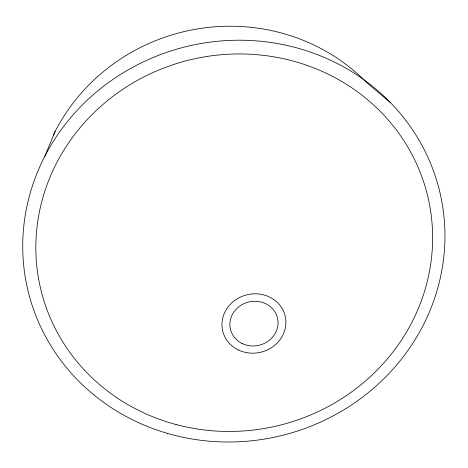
<?xml version="1.0" encoding="UTF-8"?>
<svg xmlns="http://www.w3.org/2000/svg" width="468" height="468" viewBox="0 0 468 468"><rect width="100%" height="100%" fill="white"/><g stroke="black" fill="none" stroke-linecap="round" stroke-linejoin="round"><path stroke-width="0.7" d="M44.653 156.616L55.189 131.379M390.347 102.498L366.871 82.795A191.593 183.304 -13.7 0 0 53.229 135.31M167.134 433.286A211.741 200.24 -13.7 0 0 440.651 195.729A211.741 200.24 -13.7 0 0 93.729 94.308A211.741 200.24 -13.7 0 0 167.134 433.286M176.062 424.534A198.994 188.136 -13.7 0 0 427.582 195.659A198.994 188.136 -13.7 0 0 99.04 107.915A198.994 188.136 -13.7 0 0 176.062 424.534M238.317 349.947A32.116 29.542 -13.7 0 0 285.895 321.937A32.116 29.542 -13.7 0 0 237.551 298.596A32.116 29.542 -13.7 0 0 238.317 349.947M242.02 343.454A24.184 22.242 -13.7 0 0 278.033 322.651A24.184 22.242 -13.7 0 0 241.81 304.773A24.184 22.242 -13.7 0 0 242.02 343.454"/></g></svg>
